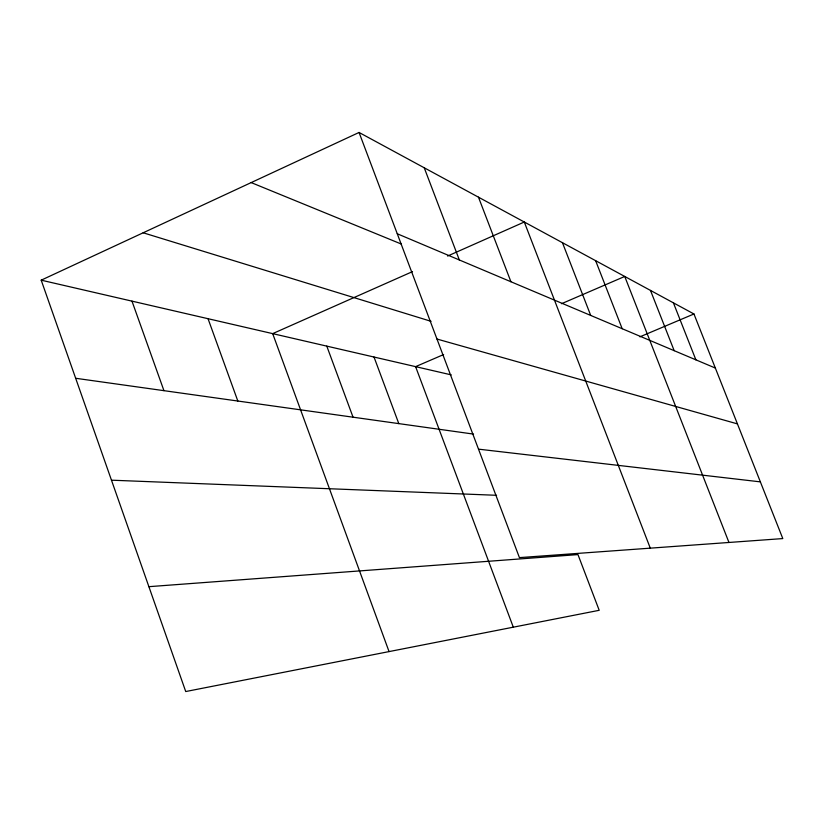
<?xml version="1.0" encoding="UTF-8"?>
<svg xmlns="http://www.w3.org/2000/svg" width="824" height="824" viewBox="0 0 824 824"><rect width="100%" height="100%" fill="white"/><g stroke="black" fill="none" stroke-linecap="round" stroke-linejoin="round"><path stroke-width="1.24" d="M148.887 586.678L577.964 554.593L599.202 610.306L185.73 691.542L41.2 280.17L359.058 132.458L693.952 313.975L782.8 538.577L519.419 557.621L359.058 132.458M412.505 271.611L272.682 333.627L389.052 651.588M447.587 256.048L524.291 222.017L650.28 548.156M443.652 354.547L415.595 366.639L513.301 627.177M561.515 303.716L624.736 276.452L728.962 542.47M639.908 336.831L693.952 313.975M111.477 480.186L496.563 495.296M478.507 449.152L760.367 481.865M75.674 378.278L473.563 434.104M41.2 280.17L451.264 374.879M436.978 339.045L737.439 423.886M143.16 232.78L431.107 321.329M251.186 182.588L401.391 244.069M397.261 233.758L715.345 368.05M673.404 302.83L695.889 359.841M650.476 290.409L674.176 350.674M595.628 260.683L622.182 328.714M562.452 242.699L590.705 315.427M478.466 197.173L510.921 281.746M424.236 167.787L459.339 259.962M374.014 357.039L398.806 423.618M326.788 346.132L353.043 417.191M208.039 318.703L237.827 401.031M131.974 301.131L163.945 390.658"/></g></svg>
